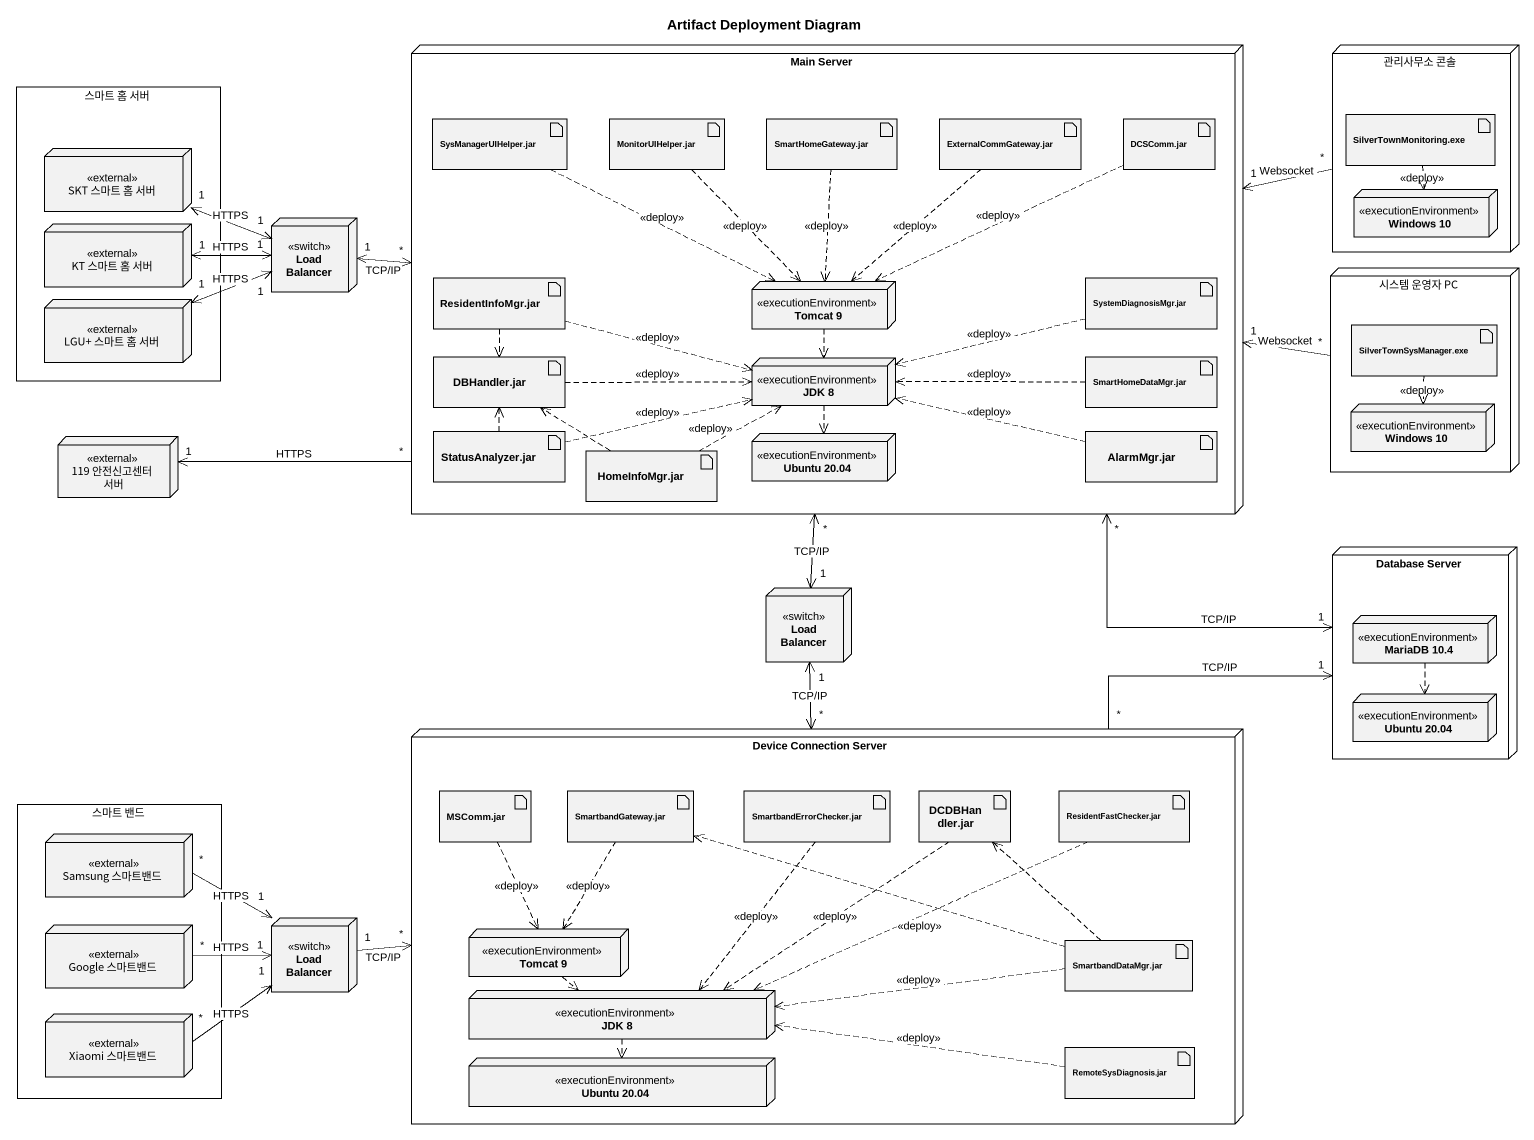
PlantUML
@startuml
title Artifact Deployment Diagram
node "Main Server" as Main_Server {
  artifact "SysManagerUIHelper.jar" as SysManagerUIHelper_jar
  artifact "MonitorUIHelper.jar" as MonitorUIHelper_jar
  artifact "SmartHomeGateway.jar" as SmartHomeGateway_jar
  artifact "ExternalCommGateway.jar" as ExternalCommGateway_jar
  artifact "DCSComm.jar" as DCSComm_jar
  artifact "ResidentInfoMgr.jar" as ResidentInfoMgr_jar
  node "Tomcat 9" as Tomcat_9 <<executionEnvironment>>
  artifact "SystemDiagnosisMgr.jar" as SystemDiagnosisMgr_jar
  artifact "DBHandler.jar" as DBHandler_jar
  node "JDK 8" as JDK_8 <<executionEnvironment>>
  artifact "SmartHomeDataMgr.jar" as SmartHomeDataMgr_jar
  artifact "StatusAnalyzer.jar" as StatusAnalyzer_jar
  artifact "HomeInfoMgr.jar" as HomeInfoMgr_jar
  node "Ubuntu 20.04" as Ubuntu_20_04 <<executionEnvironment>>
  artifact "AlarmMgr.jar" as AlarmMgr_jar
}
node "관리사무소 콘솔" as 관리사무소_콘솔 {
  artifact "SilverTownMonitoring.exe" as SilverTownMonitoring_exe
  node "Windows 10" as Windows_10 <<executionEnvironment>>
}
rectangle "스마트 홈 서버" as 스마트_홈_서버 {
  node "SKT 스마트 홈 서버" as SKT_스마트_홈_서버 <<external>>
  node "KT 스마트 홈 서버" as KT_스마트_홈_서버 <<external>>
  node "LGU+ 스마트 홈 서버" as LGU_스마트_홈_서버 <<external>>
}
node "Load Balancer" as Load_Balancer <<switch>>
node "시스템 운영자 PC" as 시스템_운영자_PC {
  artifact "SilverTownSysManager.exe" as SilverTownSysManager_exe
  node "Windows 10" as Windows_10_2 <<executionEnvironment>>
}
node "119 안전신고센터 서버" as n119_안전신고센터_서버 <<external>>
node "Database Server" as Database_Server {
  node "MariaDB 10.4" as MariaDB_10_4 <<executionEnvironment>>
  node "Ubuntu 20.04" as Ubuntu_20_04_2 <<executionEnvironment>>
}
node "Load Balancer" as Load_Balancer_2 <<switch>>
node "Device Connection Server" as Device_Connection_Server {
  artifact "MSComm.jar" as MSComm_jar
  artifact "SmartbandGateway.jar" as SmartbandGateway_jar
  artifact "SmartbandErrorChecker.jar" as SmartbandErrorChecker_jar
  artifact "DCDBHandler.jar" as DCDBHandler_jar
  artifact "ResidentFastChecker.jar" as ResidentFastChecker_jar
  node "Tomcat 9" as Tomcat_9_2 <<executionEnvironment>>
  artifact "SmartbandDataMgr.jar" as SmartbandDataMgr_jar
  node "JDK 8" as JDK_8_2 <<executionEnvironment>>
  node "Ubuntu 20.04" as Ubuntu_20_04_3 <<executionEnvironment>>
  artifact "RemoteSysDiagnosis.jar" as RemoteSysDiagnosis_jar
}
rectangle "스마트 밴드" as 스마트_밴드 {
  node "Samsung 스마트밴드" as Samsung_스마트밴드 <<external>>
  node "Google 스마트밴드" as Google_스마트밴드 <<external>>
  node "Xiaomi 스마트밴드" as Xiaomi_스마트밴드 <<external>>
}
node "Load Balancer" as Load_Balancer_3 <<switch>>
Main_Server "*" -left-> "1" n119_안전신고센터_서버 : HTTPS
Main_Server "*" <--> "1" Database_Server : TCP/IP
관리사무소_콘솔 "*" -left-> "1" Main_Server : Websocket
SKT_스마트_홈_서버 "1" <-right-> "1" Load_Balancer : HTTPS
SysManagerUIHelper_jar .right.> Tomcat_9 : <<deploy>>
MonitorUIHelper_jar ..> Tomcat_9 : <<deploy>>
SmartHomeGateway_jar ..> Tomcat_9 : <<deploy>>
ExternalCommGateway_jar ..> Tomcat_9 : <<deploy>>
DCSComm_jar .left.> Tomcat_9 : <<deploy>>
SilverTownMonitoring_exe ..> Windows_10 : <<deploy>>
KT_스마트_홈_서버 "1" <-right-> "1" Load_Balancer : HTTPS
Load_Balancer "1" <-right-> "*" Main_Server : TCP/IP
ResidentInfoMgr_jar ..> DBHandler_jar
ResidentInfoMgr_jar .right.> JDK_8 : <<deploy>>
Tomcat_9 ..> JDK_8
SystemDiagnosisMgr_jar .left.> JDK_8 : <<deploy>>
시스템_운영자_PC "*" -left-> "1" Main_Server : Websocket
LGU_스마트_홈_서버 "1" <-right-> "1" Load_Balancer : HTTPS
SilverTownSysManager_exe ..> Windows_10_2 : <<deploy>>
DBHandler_jar .right.> JDK_8 : <<deploy>>
JDK_8 ..> Ubuntu_20_04
SmartHomeDataMgr_jar .left.> JDK_8 : <<deploy>>
StatusAnalyzer_jar .up.> DBHandler_jar
StatusAnalyzer_jar .right.> JDK_8 : <<deploy>>
HomeInfoMgr_jar .up.> DBHandler_jar
HomeInfoMgr_jar .right.> JDK_8 : <<deploy>>
AlarmMgr_jar .left.> JDK_8 : <<deploy>>
Load_Balancer_2 "1" <-up-> "*" Main_Server : TCP/IP
MariaDB_10_4 ..> Ubuntu_20_04_2
Device_Connection_Server "*" -right-> "1" Database_Server : TCP/IP
Device_Connection_Server "*" <-up-> "1" Load_Balancer_2 : TCP/IP
MSComm_jar ..> Tomcat_9_2 : <<deploy>>
SmartbandGateway_jar ..> Tomcat_9_2 : <<deploy>>
SmartbandErrorChecker_jar ..> JDK_8_2 : <<deploy>>
DCDBHandler_jar .left.> JDK_8_2 : <<deploy>>
ResidentFastChecker_jar .left.> JDK_8_2 : <<deploy>>
Samsung_스마트밴드 "*" -right-> "1" Load_Balancer_3 : HTTPS
Google_스마트밴드 "*" -right-> "1" Load_Balancer_3 : HTTPS
Load_Balancer_3 "1" -right-> "*" Device_Connection_Server : TCP/IP
Tomcat_9_2 ..> JDK_8_2
SmartbandDataMgr_jar .left.> SmartbandGateway_jar
SmartbandDataMgr_jar .up.> DCDBHandler_jar
SmartbandDataMgr_jar .left.> JDK_8_2 : <<deploy>>
Xiaomi_스마트밴드 "*" -right-> "1" Load_Balancer_3 : HTTPS
JDK_8_2 ..> Ubuntu_20_04_3
RemoteSysDiagnosis_jar .left.> JDK_8_2 : <<deploy>>
@enduml
